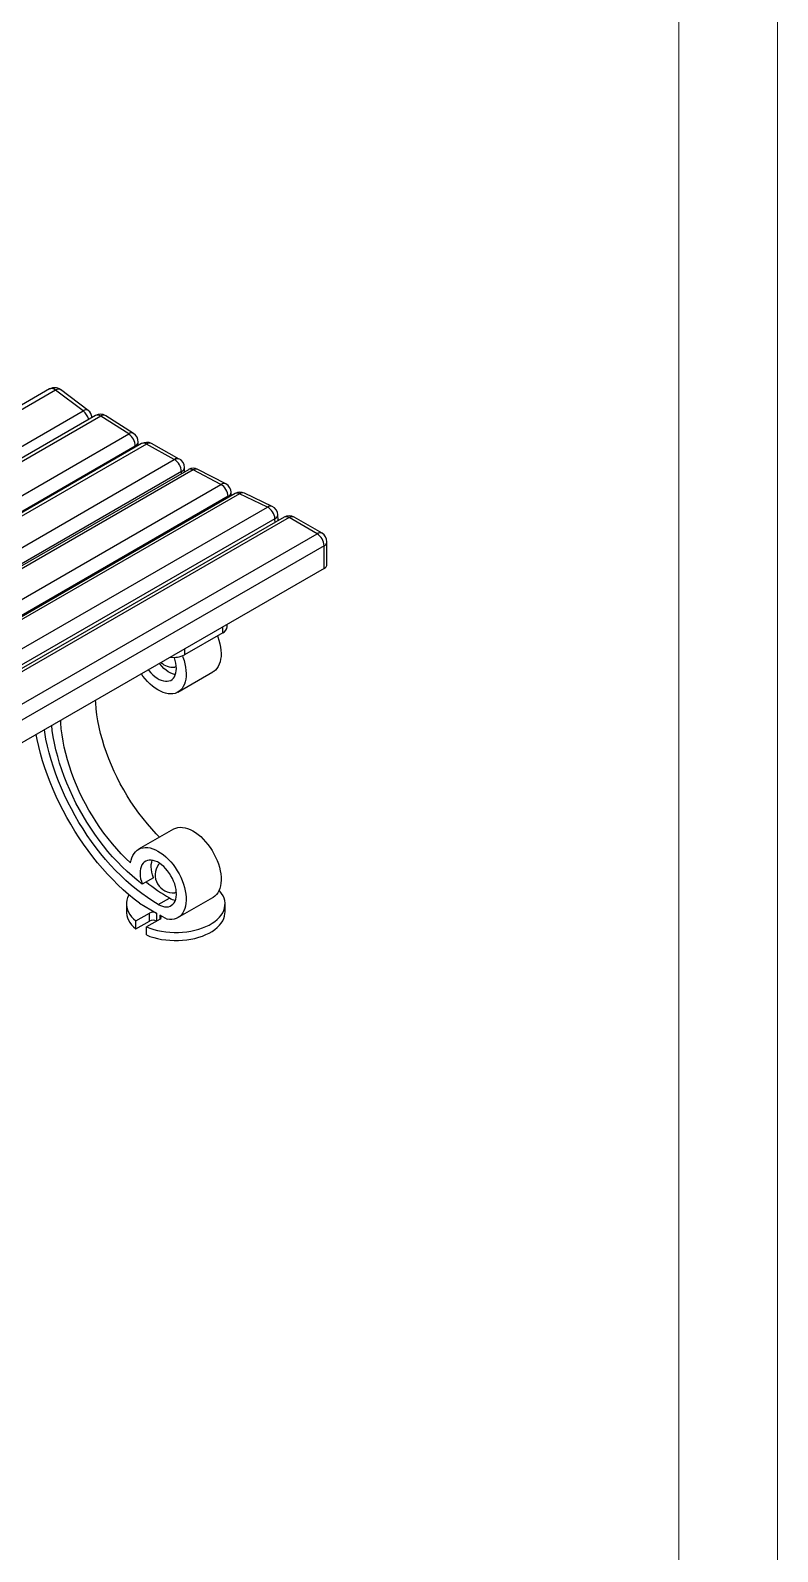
# Model space of a CAD drawing. Header units: millimetres. Extents: x 4278 to 10218, y -3534 to 666.
# Drawn here: x 9461 to 10218, y -2324 to -782 of the extents above; entities that cross this region are included whole.
import ezdxf

# ---------------------------------------------------------------- set-up
doc = ezdxf.new("R2010")
doc.units = ezdxf.units.MM
doc.layers.add('tabelka', color=155, linetype='Continuous')

# ---------------------------------------------------------------- blocks, each defined once
blk = doc.blocks.new('izometria')
at = {"linetype": 'Continuous'}
for p, q in [((2960.6, 1426.8), (1702, 700.2)), ((2966.7, 1425.6), (1708, 699)), ((2994.6, 1404.5), (2966.7, 1425.6)), ((2999.6, 1405), (2971.6, 1426.1)), ((1736, 677.9), (2994.6, 1404.5)), ((3007.1, 1399.9), (1748.4, 673.3)), ((3012.4, 1399.2), (1753.8, 672.6)), ((3040.7, 1381.2), (3012.4, 1399.2)), ((3045.7, 1381.7), (3017.4, 1399.7)), ((1782, 654.6), (3040.7, 1381.2)), ((3050.1, 1369.3), (3050.3, 1372.8)), ((3047.4, 1368.8), (1788.7, 642.2)), ((3053.8, 1371.4), (1795.1, 644.8)), ((3058.7, 1371), (1800, 644.4)), ((3047.3, 1367.7), (3047.4, 1368.8)), ((3086.9, 1355.2), (3058.7, 1371)), ((3091.9, 1355.7), (3063.7, 1371.5)), ((1828.3, 628.6), (3086.9, 1355.2)), ((3094.1, 1343), (1835.5, 616.4)), ((3101.2, 1345), (1842.6, 618.4)), ((3105.9, 1344.7), (1847.2, 618.1)), ((3094.2, 1341), (3094.1, 1343)), ((3097.1, 1342.7), (3097.1, 1347.1)), ((3134.1, 1330.1), (3105.9, 1344.7)), ((3139.1, 1330.6), (3110.8, 1345.3)), ((1875.5, 603.5), (3134.1, 1330.1)), ((3141.5, 1318.1), (1882.9, 591.5)), ((3148.6, 1320.8), (1889.9, 594.2)), ((3153, 1320.6), (1894.3, 594)), ((3141.6, 1316.8), (3141.5, 1318.1)), ((3144.6, 1318.5), (3144.4, 1322.1)), ((3181.2, 1307.1), (3153, 1320.6)), ((3186.1, 1307.7), (3157.9, 1321.2)), ((1922.5, 580.5), (3181.2, 1307.1)), ((3198.2, 1296.9), (1939.6, 570.3)), ((3203.2, 1296.4), (1944.6, 569.8)), ((3192.2, 1293.4), (3191.7, 1299.3)), ((3231.5, 1280), (3203.2, 1296.4)), ((3236.5, 1280.5), (3208.2, 1296.9)), ((3188.8, 1295.3), (1930.2, 568.7)), ((1972.8, 553.4), (3231.5, 1280)), ((3189.1, 1291.6), (3188.8, 1295.3)), ((3238.6, 1267.8), (1979.9, 541.2)), ((3238.6, 1244.9), (3238.6, 1267.8)), ((3241.5, 1249), (3241.5, 1271.9)), ((3238.6, 1244.9), (1979.9, 518.3)), ((3140.4, 1185.8), (3140.4, 1188.3)), ((3136, 1179.7), (3097.1, 1157.2)), ((3136, 1179.7), (3136, 1185.7)), ((3097.1, 1163.3), (3097.1, 1157.2)), ((3090.6, 1119.5), (3126, 1139.9)), ((3086, 980.6), (3050.6, 960.2)), ((3065.7, 931.4), (3054.4, 924.9)), ((3070.6, 904.3), (3081.9, 910.8)), ((3090.6, 890.9), (3126, 911.3)), ((3038.3, 904.7), (3038.3, 896.5)), ((3048, 887.6), (3061.8, 895.5)), ((3051.7, 905.4), (3068.9, 895.5)), ((3061.8, 887.4), (3061.8, 895.5)), ((3068.9, 895.5), (3068.9, 887.4)), ((3138.3, 896.5), (3138.3, 904.7)), ((3048, 879.4), (3048, 887.6)), ((3048, 879.4), (3061.8, 887.4)), ((3072.4, 889.4), (3058.7, 881.5)), ((3058.7, 873.3), (3058.7, 881.5)), ((3072.4, 893.5), (3079.5, 889.4)), ((3072.4, 889.4), (3072.4, 893.5))]:
    blk.add_line(p, q, dxfattribs=at)
at = {"linetype": 'Continuous', "flags": 128}
for points in [[(2966.7, 1425.6), (2965.3, 1426.5), (2963.9, 1427), (2962.6, 1427.2), (2961.4, 1427.1), (2960.6, 1426.8)], [(2971.6, 1426.1), (2971.4, 1426.3), (2970.4, 1426.6), (2969.3, 1426.6), (2968, 1426.2), (2966.7, 1425.6)], [(2999.6, 1405), (2999.3, 1405.2), (2998.4, 1405.5), (2997.3, 1405.5), (2996, 1405.2), (2994.6, 1404.5)], [(3141.5, 1318.1), (3142.8, 1318.9), (3143.7, 1319.9), (3144.3, 1320.9), (3144.5, 1322), (3144.4, 1322.1)], [(3188.8, 1295.3), (3190.1, 1296.1), (3191, 1297.1), (3191.6, 1298.1), (3191.8, 1299.1), (3191.7, 1299.3)], [(3130.6, 1176.5), (3131, 1175.4), (3132.1, 1172), (3133, 1168.6), (3133.7, 1165.2), (3134.1, 1161.9), (3134.3, 1158.8), (3134.2, 1155.7), (3133.8, 1152.9), (3133.3, 1150.2), (3132.4, 1147.8), (3131.4, 1145.6), (3130.1, 1143.6), (3128.6, 1141.9), (3126.9, 1140.5), (3126, 1139.9)], [(3095.2, 1156.3), (3095.6, 1155), (3096.8, 1151.6), (3097.7, 1148.2), (3098.3, 1144.8), (3098.7, 1141.5), (3098.9, 1138.4), (3098.8, 1135.3), (3098.5, 1132.5), (3097.9, 1129.8), (3097.1, 1127.4), (3096, 1125.1), (3094.8, 1123.2), (3093.3, 1121.5), (3091.6, 1120.1), (3089.7, 1119), (3087.6, 1118.2), (3085.4, 1117.8), (3083.1, 1117.6), (3080.6, 1117.8), (3078.1, 1118.3), (3075.5, 1119.2), (3072.9, 1120.3), (3070.2, 1121.7), (3067.6, 1123.5), (3064.9, 1125.5), (3062.3, 1127.7), (3059.8, 1130.2), (3057.4, 1132.9), (3055.1, 1135.8), (3053.5, 1138.1)], [(3060.6, 1142.2), (3061.2, 1141.4), (3063.1, 1139.1), (3065.1, 1137.1), (3067.2, 1135.3), (3069.4, 1133.7), (3071.5, 1132.4), (3073.7, 1131.5), (3075.8, 1130.8), (3077.8, 1130.5), (3079.7, 1130.5), (3081.5, 1130.8), (3083.2, 1131.4), (3084.7, 1132.4), (3086, 1133.6), (3087, 1135.1), (3087.9, 1136.9), (3088.5, 1138.9), (3088.9, 1141.2), (3089, 1143.6), (3088.9, 1146.2), (3088.5, 1148.8), (3087.9, 1151.6), (3087, 1154.4), (3086.9, 1154.7)], [(3088, 1137.2), (3087.1, 1137.3), (3085, 1138), (3082.8, 1139), (3080.7, 1140.2), (3078.5, 1141.8), (3076.4, 1143.6), (3074.4, 1145.7), (3072.5, 1147.9), (3071.9, 1148.7)], [(3089, 1145.2), (3088.2, 1145), (3087.3, 1144.8)], [(3072, 972.5), (3068.6, 976), (3064, 980.9), (3059.6, 986.1), (3055.2, 991.4), (3051, 996.9), (3046.9, 1002.6), (3043, 1008.4), (3039.2, 1014.4), (3035.6, 1020.4), (3032.2, 1026.6), (3029, 1032.8), (3026, 1039.2), (3023.1, 1045.5), (3020.5, 1051.9), (3018.1, 1058.4), (3015.9, 1064.8), (3014, 1071.2), (3012.2, 1077.6), (3010.8, 1084), (3009.5, 1090.3), (3008.5, 1096.5), (3007.8, 1102.6), (3007.3, 1108.6), (3007.1, 1111.3)], [(3070.6, 904.3), (3065.1, 907.6), (3059.6, 911.3), (3054.1, 915.2), (3048.6, 919.4), (3043.2, 923.9), (3037.9, 928.6), (3032.6, 933.6), (3027.4, 938.8), (3022.3, 944.2), (3017.3, 949.9), (3012.4, 955.7), (3007.7, 961.7), (3003.1, 968), (2998.7, 974.3), (2994.4, 980.8), (2990.2, 987.5), (2986.3, 994.2), (2982.6, 1001.1), (2979, 1008), (2975.6, 1015.1), (2972.5, 1022.1), (2969.6, 1029.2), (2966.9, 1036.4), (2964.4, 1043.5), (2962.2, 1050.7), (2960.2, 1057.8), (2958.4, 1064.8), (2956.9, 1071.9), (2955.7, 1078.8), (2955.3, 1081.4)], [(3054.4, 924.9), (3049.3, 928.9), (3044.1, 933.2), (3039.1, 937.7), (3034.1, 942.5), (3029.2, 947.5), (3024.4, 952.7), (3019.7, 958.1), (3015.1, 963.7), (3010.7, 969.5), (3006.4, 975.4), (3002.2, 981.5), (2998.2, 987.7), (2994.4, 994.1), (2990.7, 1000.6), (2987.2, 1007.1), (2984, 1013.7), (2980.9, 1020.4), (2978, 1027.1), (2975.4, 1033.9), (2972.9, 1040.7), (2970.7, 1047.4), (2968.8, 1054.2), (2967, 1060.9), (2965.5, 1067.6), (2964.3, 1074.2), (2963.3, 1080.7), (2962.7, 1085.7)], [(3042.6, 946.4), (3037.9, 950.9), (3033.2, 955.6), (3028.7, 960.5), (3024.2, 965.7), (3019.9, 971), (3015.6, 976.5), (3011.6, 982.2), (3007.6, 988), (3003.9, 994), (3000.3, 1000), (2996.9, 1006.2), (2993.6, 1012.4), (2990.6, 1018.7), (2987.8, 1025.1), (2985.2, 1031.5), (2982.7, 1038), (2980.6, 1044.4), (2978.6, 1050.8), (2976.9, 1057.2), (2975.4, 1063.6), (2974.2, 1069.9), (2973.2, 1076.1), (2972.4, 1082.2), (2971.9, 1088.2), (2971.8, 1090.9)], [(3051.7, 905.4), (3046.1, 909.7), (3040.6, 914.3), (3035.2, 919.1), (3029.8, 924.2), (3024.5, 929.5), (3019.3, 935), (3014.2, 940.7), (3009.2, 946.6), (3004.3, 952.7), (2999.5, 959), (2994.9, 965.4), (2990.5, 971.9), (2986.2, 978.6), (2982, 985.5), (2978.1, 992.4), (2974.3, 999.4), (2970.7, 1006.5), (2967.3, 1013.7), (2964.1, 1020.9), (2961.1, 1028.1), (2958.4, 1035.4), (2955.8, 1042.7), (2953.5, 1050), (2951.4, 1057.2), (2949.5, 1064.5), (2947.9, 1071.6), (2946.9, 1076.6)], [(3086, 980.6), (3086.4, 980.8), (3088.4, 981.7), (3090.6, 982.2), (3092.9, 982.5), (3095.3, 982.4), (3097.8, 981.9), (3100.4, 981.2), (3103, 980.1), (3105.7, 978.8), (3108.4, 977.1), (3111, 975.2), (3113.6, 973), (3116.1, 970.6), (3118.6, 967.9), (3120.9, 965), (3123.1, 962), (3125.2, 958.9), (3127, 955.6), (3128.7, 952.2), (3130.2, 948.8), (3131.5, 945.4), (3132.5, 941.9), (3133.3, 938.5), (3133.9, 935.2), (3134.2, 931.9), (3134.3, 928.8), (3134.1, 925.8), (3133.6, 923.1), (3132.9, 920.5), (3132, 918.1), (3130.8, 916), (3129.5, 914.2), (3127.9, 912.6), (3126.1, 911.4), (3126, 911.3)], [(3042.6, 946.4), (3043.1, 949.1), (3043.9, 951.6), (3044.9, 953.9), (3046.1, 956), (3047.5, 957.7), (3049.2, 959.2), (3051, 960.4), (3053, 961.3), (3055.2, 961.8), (3057.5, 962), (3059.9, 961.9), (3062.4, 961.5), (3065, 960.8), (3067.7, 959.7), (3070.3, 958.4), (3073, 956.7), (3075.7, 954.8), (3078.3, 952.6), (3080.8, 950.1), (3083.2, 947.5), (3085.6, 944.6), (3087.8, 941.6), (3089.8, 938.5), (3091.7, 935.2), (3093.4, 931.8), (3094.9, 928.4), (3096.1, 924.9), (3097.2, 921.5), (3098, 918.1), (3098.5, 914.8), (3098.8, 911.5), (3098.9, 908.4), (3098.7, 905.4), (3098.3, 902.6), (3097.6, 900.1), (3096.6, 897.7), (3095.5, 895.6), (3094.1, 893.8), (3092.5, 892.2), (3090.7, 890.9), (3088.8, 890), (3086.6, 889.4), (3084.4, 889.1), (3082, 889.1), (3079.5, 889.4)], [(3070.6, 904.3), (3072.8, 903.2), (3074.9, 902.4), (3077, 901.9), (3079, 901.8), (3080.9, 902), (3082.6, 902.5), (3084.2, 903.4), (3085.5, 904.5), (3086.7, 906), (3087.6, 907.7), (3088.3, 909.6), (3088.8, 911.8), (3089, 914.2), (3088.9, 916.8), (3088.6, 919.4), (3088.1, 922.2), (3087.3, 925), (3086.2, 927.8), (3085, 930.6), (3083.5, 933.3), (3081.9, 935.8), (3080.1, 938.3), (3078.1, 940.6), (3076.1, 942.6), (3074, 944.5), (3071.8, 946), (3069.7, 947.3), (3067.5, 948.3), (3065.4, 948.9), (3063.4, 949.2), (3061.4, 949.2), (3059.6, 948.9), (3057.9, 948.2), (3056.5, 947.2), (3055.2, 946), (3054.1, 944.4), (3053.3, 942.5), (3052.7, 940.5), (3052.3, 938.2), (3052.2, 935.7), (3052.4, 933.1), (3052.8, 930.4), (3053.5, 927.7), (3054.4, 924.9)], [(3065.7, 931.4), (3064.8, 934.2), (3064.2, 937), (3063.7, 939.7), (3063.6, 942.3), (3063.6, 944.7), (3064, 947), (3064.6, 949.1)], [(3070.9, 944.7), (3071.2, 945.1), (3072, 945.9)], [(3041, 914), (3040.7, 913.6), (3039.6, 911.2), (3038.8, 908.7), (3038.4, 906.3), (3038.3, 903.8), (3038.7, 901.3), (3039.3, 898.8), (3040.4, 896.4), (3041.8, 894.1), (3043.6, 891.8), (3045.6, 889.7), (3048, 887.6)], [(3058.7, 881.5), (3062.2, 880.1), (3066, 878.9), (3069.9, 877.9), (3074, 877.1), (3078.2, 876.4), (3082.4, 876), (3086.7, 875.9), (3091, 875.9), (3095.3, 876.1), (3099.5, 876.6), (3103.7, 877.2), (3107.7, 878.1), (3111.6, 879.2), (3115.3, 880.4), (3118.8, 881.8), (3122.1, 883.4), (3125.2, 885.2), (3127.9, 887.1), (3130.4, 889.1), (3132.6, 891.3), (3134.4, 893.5), (3135.9, 895.8), (3137, 898.2), (3137.8, 900.7), (3138.2, 903.2), (3138.3, 905.6), (3138, 908.1), (3137.3, 910.6), (3136.2, 913), (3134.8, 915.3), (3133, 917.6), (3132.2, 918.5)], [(3089, 916.6), (3088.2, 916.3), (3087.3, 916.2)], [(3038.3, 896.5), (3038.3, 895.6), (3038.7, 893.1), (3039.3, 890.7), (3040.4, 888.3), (3041.8, 885.9), (3043.6, 883.7), (3045.6, 881.5), (3048, 879.4)], [(3058.7, 873.3), (3062.2, 871.9), (3066, 870.7), (3069.9, 869.7), (3074, 868.9), (3078.2, 868.3), (3082.4, 867.9), (3086.7, 867.7), (3091, 867.7), (3095.3, 868), (3099.5, 868.4), (3103.7, 869.1), (3107.7, 869.9), (3111.6, 871), (3115.3, 872.2), (3118.8, 873.7), (3122.1, 875.3), (3125.2, 877), (3127.9, 878.9), (3130.4, 881), (3132.6, 883.1), (3134.4, 885.4), (3135.9, 887.7), (3137, 890.1), (3137.8, 892.5), (3138.2, 895), (3138.3, 896.5)]]:
    blk.add_lwpolyline(points, dxfattribs=at)
at = {"linetype": 'Continuous'}
for centre, radius, start, end in [((2965.6, 1418.1), 10, 53.0165, 119.9973), ((2984.6, 1391.9), 16.1, 14.7356, 51.6631), ((2993.6, 1397.1), 10, 4.7179, 53.0165), ((3012.1, 1391.2), 10, 57.5253, 119.9973), ((3009.2, 1395.3), 5.03, 49.9197, 114.8956), ((3015.3, 1395.4), 4.8, 63.9862, 127.2014), ((3043.6, 1377.4), 4.8, 63.9862, 127.2014), ((3032, 1368.5), 15.3, 0.8619, 55.7494), ((3040.3, 1373.3), 10, 357.3929, 57.5253), ((3045.2, 1373.4), 5.15, 295.1111, 353.021), ((3058.8, 1362.7), 10, 60.8531, 119.9973), ((3055.9, 1366.9), 4.94, 55.3109, 114.689), ((3061.6, 1366.8), 5.07, 66.0767, 125.3696), ((3089.9, 1351.1), 5.07, 66.0767, 125.3696), ((3078.8, 1342.2), 15.4, 3.162, 57.9622), ((3087.1, 1347), 10, 0.836, 60.8531), ((3092.3, 1347.4), 4.75, 292.3888, 356.3791), ((3106.2, 1336.4), 10, 62.566, 119.9973), ((3103.3, 1340.7), 4.78, 57.1968, 115.4101), ((3108.8, 1340.5), 5.15, 66.9533, 124.8935), ((3137, 1325.9), 5.15, 66.9538, 124.8936), ((3126.2, 1316.9), 15.3, 4.224, 59.1087), ((3134.5, 1321.7), 10, 2.4371, 62.566), ((3153.6, 1312.2), 10, 64.3599, 119.9973), ((3150.6, 1316.7), 4.63, 59.1951, 116.0957), ((3156, 1316.3), 5.24, 68.0051, 124.4268), ((3184.1, 1302.8), 5.24, 68.0043, 124.4276), ((3173.6, 1293.9), 15.3, 5.2575, 60.3135), ((3181.8, 1298.6), 10, 4.0055, 64.3599), ((3203.2, 1288.2), 10, 60.0027, 119.9973), ((3200.3, 1292.3), 5.03, 54.3819, 114.3074), ((3206.1, 1292.3), 5.03, 65.6923, 125.6183), ((3234.4, 1276), 5.03, 65.6923, 125.6183), ((3223.2, 1267.1), 15.4, 2.6054, 57.3947), ((3231.5, 1271.9), 10, 0, 60.0027), ((3236.5, 1272.4), 5.03, 294.3749, 354.3048), ((3236.5, 1249.5), 5.03, 294.3749, 354.3048), ((3132.8, 1186.6), 7.66, 294.8674, 353.8125), ((3086.5, 1178), 23.3, 260.6523, 297.1127), ((3085.5, 1162.8), 18, 227.2383, 275.7834), ((3085.5, 934.1), 18, 144.2113, 275.7834), ((3173.8, 1068.3), 182.3, 230.728, 239.7376), ((3091.5, 926.8), 18.6, 239.0707, 259.1215), ((3065.3, 888.7), 7.69, 62.6093, 117.3906), ((3065.3, 880.5), 7.69, 62.6093, 117.3906), ((3071.6, 891.4), 2.18, 290.7824, 69.2176)]:
    blk.add_arc(centre, radius, start, end, dxfattribs=at)

msp = doc.modelspace()

# ---------------------------------------------------------------- linework, layer by layer
at = {"layer": 'tabelka', "lineweight": 5}
for points in [[(4277.57, 665.74), (10217.57, 665.74), (10217.57, -3534.26), (4277.57, -3534.26)], [(4377.57, 565.74), (10117.57, 565.74), (10117.57, -3434.26), (4377.57, -3434.26)]]:
    msp.add_lwpolyline(points, close=True, dxfattribs=at)

# ---------------------------------------------------------------- block references
msp.add_blockref('izometria', (6519.67, -2572.52))

doc.saveas('drawing.dxf')
